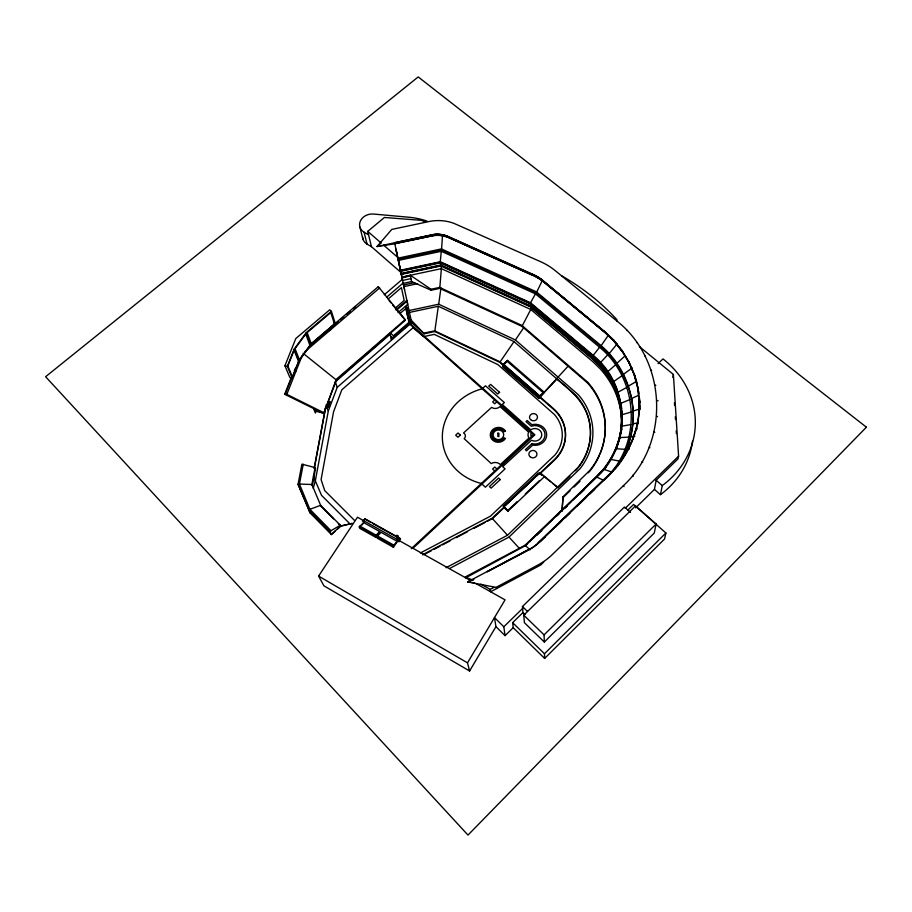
<?xml version="1.0" encoding="UTF-8"?>
<svg xmlns="http://www.w3.org/2000/svg" width="912" height="912" viewBox="0 0 912 912"><rect width="100%" height="100%" fill="white"/><g stroke="black" fill="none" stroke-linecap="round" stroke-linejoin="round"><path stroke-width="1.37" d="M552.706 483.428L558.007 487.681L539.95 472.598L503.629 506.867L503.128 506.285L538.354 473.1L539.562 474.32M562.088 511.256L563.057 496.744L590.007 470.17A79.549 72.276 -2.4 0 0 587.716 382.219L521.915 325.436L439.607 287.428L430.977 289.264L410.366 275.264L411.62 281.58L431.148 290.233L439.766 288.397L521.96 326.382L587.67 383.108A79.435 72.185 -2.4 0 1 599.993 454.119M529.667 548.944L467.662 581.913L496.071 587.385L537.943 565.018A63.566 59.69 -3.6 0 0 552.307 554.564L623.42 485.651C670.297 442.297 667.071 360.479 616.888 321.013L555.066 270.522A64.627 56.111 -4.7 0 0 540.668 261.721L454.016 223.394A40.367 34.177 -9.4 0 0 430.772 221.183L391.761 229.425L377.021 246.525L394.839 243.812L433.075 235.718A24.51 20.771 -9.4 0 1 447.256 237.086M638.731 414.173L639.107 400.642L638.731 414.173C636.382 439.892 622.44 463.011 603.881 480.442L596.836 477.124L525.437 545.627L465.724 577.832L465.371 576.931L525.107 545.216L596.437 476.794L603.493 469.064A96.444 87.278 -2.6 0 0 600.187 362.771M639.38 409.967L639.597 401.816L639.46 410.172M639.665 409.99L639.779 405.897M639.814 408.929L633.259 411.038C633.783 424.354 630.865 437.441 626.419 449.878C641.638 414.116 630.5 370.147 600.734 345.352L536.336 291.783L441.362 248.919L397.894 258.176L394.565 242.603M603.926 469.361L611.564 471.983C642.151 435.754 636.302 377.055 599.572 347.255L535.469 293.858L441.26 251.279L398.373 260.41L400.471 270.226L440.279 261.744L530.51 302.784L593.222 355.361C629.975 384.955 631.685 445.364 596.836 477.124M406.661 326.804C407.39 324.341 406.604 326.519 408.462 325.253M633.145 411.928C631.925 386.768 619.693 362.714 600.677 346.309L608.201 335.468M608.783 354.107L617.093 343.938M561.917 510.617L563.057 496.744M411.255 548.671L533.657 434.773L409.192 323.612L408.975 324.182L409.876 323.407L406.353 306.934L405.76 307.447L408.04 318.094M442.559 234.897L441.522 249.956L536.37 292.798L600.677 346.309M616.843 364.196L616.934 363.261L625.016 355.919M440.279 261.744L441.26 251.279M623.432 375.197L623.523 374.273L632.244 367.889M628.414 386.95L628.516 386.038L636.576 381.341M620.513 461.768L626.521 449.035L629.234 449.137M631.674 399.262L631.788 398.362L638.218 395.477M630.523 437.464L630.625 436.609L634.832 436.244M632.768 424.741L632.871 423.863L638.138 422.792M409.066 310.536L438.706 304.209L440.952 287.941M446.048 567.72L507.517 535.23L577.969 467.503A64.615 58.813 -2.3 0 0 576.418 395.968L514.026 341.601L438.319 306.261L434.773 331.535L499.787 362.36L503.755 365.815L502.66 366.806L538.616 398.259L539.722 397.244L553.63 409.397A39.581 36.07 -2.2 0 1 554.279 460.309L541.01 472.826M637.579 424.867L638.047 422.165M617.47 466.214C632.039 447.746 640.395 424.411 639.426 400.79L639.893 401.816M672.839 377.5L673.387 374.456L639.426 346.628M635.63 507.836L654.44 489.413L656.138 480.259L678.004 458.896L678.596 456.16L673.387 374.456M310.262 513.217L298.053 484.272L301.918 464.151L315.039 467.594L311.881 484.5L321.058 506.308L333.541 518.905M434.773 331.535L424.205 333.792L411.095 320.009L411.654 322.62L337.235 387.338L328.297 410.993L315.347 480.658L313.238 488.33M314.161 468.232L325.481 407.698M314.287 468.517L325.858 406.638M337.714 528.949L340.757 526.19L340.336 525.244L330.976 530.704L309.886 509.306L299.444 484.055L303.229 464.265M654.44 489.413L660.448 494.657L662.249 485.572A92.009 82.764 4.9 0 0 663.013 358.918L658.054 363.603M656.081 524.047L654.28 533.03L544.327 642.048L524.4 622.679L523.773 615.19L635.516 505.864L656.081 524.047L544.076 634.877L544.327 642.048M658.099 400.79L657.096 400.448M627.536 510.367L633.601 504.427L665.897 532.973L664.54 539.003L544.635 658.441L513.205 627.673L512.635 622.668L522.964 612.568L522.451 606.526L624.446 507.015L630.523 512.407M615.269 468.734L625.814 453.344L632.05 440.758L636.439 427.796M315.221 409.203L314.572 410.902L323.863 413.239L336.197 379.415L405.179 319.599L378.286 286.676L330.144 327.704M323.863 413.239L336.437 380.076L405.338 320.306L405.179 319.599M316.065 411.301L315.415 412.999L313.637 408.576M295.727 371.059L296.263 369.713L295.591 368.049L295.055 369.406L295.727 371.059L294.28 370.705M291.498 376.975L284.818 393.859L286.835 394.349L302.009 355.919M322.244 412.828L285.103 394.474L291.259 378.913M292.239 378.092L298.988 361.004L310.65 344.953L335.422 323.84L331.398 311.323L329.722 309.795L295.807 338.534L284.92 365.758L289.868 377.511L292.239 378.092L287.337 366.339L294.245 349.022L306.147 332.743L331.398 311.323M621.106 460.583L625.826 451.075M542.127 280.942L536.37 292.798M530.51 302.784L535.469 293.858M470.695 580.613L357.47 517.229L318.596 576.088L323.92 585.835L469.589 670.981L495.934 626.658L494.486 617.595L503.823 626.772L505.066 635.653L513.205 627.673M469.589 670.981L467.491 662.842L505.066 599.857L475.665 583.406M393.482 547.314L397.279 541.409L381.102 532.346L376.747 536.769L377.294 538.205L393.482 547.314L392.981 545.9L376.747 536.769M362.406 521.254L365.062 518.814L400.379 538.559L398.909 541.637L398.077 541.158L398.635 540.28M399.479 540.748L397.826 535.811L396.982 535.333L396.412 536.233L398.077 541.158M397.826 535.811L397.256 536.701L398.909 541.637M392.981 545.9L397.279 541.409M375.904 537.419L375.356 535.982L379.711 531.559L363.671 522.576L359.248 526.931L359.841 528.39L375.904 537.419L379.711 531.559M363.74 521.596L365.062 518.814M362.132 524.902L363.671 522.576M438.706 304.209L515.394 339.971L523.762 327.625M514.026 341.601L499.787 362.36M593.222 355.361L599.572 347.255M617.344 321.172L616.888 321.013M568.518 365.712L539.995 396.845L553.63 408.758A39.626 36.104 -2.3 0 1 554.279 459.705L539.972 473.203L541.762 474.821M538.183 542.777L609.524 474.172L617.789 465.302M618.005 465.451L609.775 474.525L538.433 543.142A45.646 42.853 -3.6 0 1 529.849 549.355L487.156 571.767L529.712 549.127A45.372 42.602 -3.6 0 0 538.251 542.959L609.524 474.172M588.263 472.826L589.961 470.968A79.435 72.185 -2.4 0 0 599.446 455.396M575.461 470.74C587.066 458.474 592.526 440.724 589.722 424.057C586.826 404.586 571.79 390.461 556.936 379.107L556.936 378.514M424.069 333.085L434.648 330.828L499.73 361.676L503.413 364.891L507.596 360.388L544.225 392.263L539.995 396.845L556.936 379.107M600.586 362.486L607.574 354.95M627.182 330.463L626.692 330.258M544.635 658.441L544.475 653.767L665.897 532.973M398.669 540.246L400.379 538.559M503.823 626.772L522.61 608.429M625.153 508.337L678.596 456.16M543.7 562.077L540.645 565.041L490.622 591.774L490.246 589.391L480.898 584.159M540.223 541.705L545.353 536.758M555.625 526.885L561.781 520.957M564.859 517.993L570 513.046M577.182 506.137L586.427 497.245M589.505 494.281L594.635 489.334M527.182 543.734L525.107 545.216M530.237 540.805L552.626 519.327M556.696 515.417L570.946 501.748M572.987 499.787L603.448 469.6A96.353 87.21 -2.6 0 0 609.581 460.834M536.678 535.355L541.774 530.465M557.061 515.793L559.102 513.844M565.212 507.973L567.253 506.023M579.485 494.281L584.569 489.402M563.046 497.496L570.034 490.816M574.036 487.008L580.021 481.285M449.605 568.495L508.999 537.077L579.907 468.836A66.975 60.967 -2.3 0 0 578.254 394.679L515.394 339.971M558.007 487.681L569.977 476.292M503.846 507.266L508.303 511.427L503.846 507.266L492.377 518.084L422.438 554.838M487.453 521.254L492.446 518.632L503.903 507.824L503.777 506.707L508.246 510.868L544.441 476.657L544.453 477.261M508.166 510.173L517.241 501.589M525.312 493.962L539.437 480.624M503.618 506.741L538.844 473.67M533.486 478.948L504.245 506.513L504.336 507.414M536.507 476.098L539.528 473.237L541.5 475.027M412.919 548.34L534.888 434.785L409.876 323.407M503.766 365.963L539.722 397.529L539.687 396.104L543.313 392.764L507.266 361.38L503.652 364.64L503.777 366.111M540.007 397.495L539.972 396.184L544.225 392.263M539.174 397.894L503.207 366.316L539.174 397.894L539.722 397.393M496.778 401.896L494.703 403.788L492.651 401.953L494.726 400.072M335.605 530.864L331.375 534.694L329.939 531.639L330.976 530.704M339.332 526.543L340.267 525.688M503.47 365.575L503.356 364.207L507.596 360.388M503.413 364.891L505.111 363.364M482.71 388.295L485.48 385.799L504.359 402.58L502.261 404.495L530.761 429.871L531.411 429.415A6.886 6.27 -1.3 0 1 540.132 430.715A6.886 6.27 -1.3 0 1 540.2 438.775A6.886 6.27 -1.3 0 1 531.502 440.268L502.694 466.693L505.077 468.871L485.389 487.225L481.981 484.044M607.814 371.606L615.509 364.903M409.294 322.061L393.471 335.798L390.382 333.005M391.214 338.842L409.442 322.996M410.035 322.483L411.38 321.32M409.716 324.296L406.353 306.934M399.946 313.58L406.296 308.085M395.626 307.823L404.164 300.458L401.428 287.633L388.17 299.011M396.127 309.613L406.877 300.344L407.71 304.3L398.088 312.599M396.31 310.399L407.048 301.142M384.271 294.758L402.363 279.277L400.87 272.369L371.458 246.707L367.034 244.108A11.605 9.701 -12.8 0 1 362.554 236.869M386.471 297.335L403.15 283.039L411.654 322.62L424.205 333.792M328.331 329.597L329.323 330.52L330.452 329.551L329.87 327.807M305.212 351.428L379.688 287.918M334.989 323.452L311.266 343.778L307.15 332.572L330.76 312.542L334.465 323.999M309.818 345.021L328.001 329.528M336.197 323.418L338.363 321.571M340.529 319.724L343.778 316.954M347.027 314.184L350.288 311.402M353.537 308.632L355.703 306.785M381.182 243.037L377.021 246.525L431.319 234.977M637.18 342.707L636.633 342.445M371.458 246.707L367.741 231.374L384.385 217.478L421.492 220.339L425.38 222.072M613.696 381.547L621.995 375.755M645.377 356.09L644.795 355.771M618.131 392.149L626.897 387.338M490.246 589.391L493.939 587.419M420.364 552.968L490.474 516.158L555.066 454.894A36.389 33.151 -2.2 0 0 554.53 414.618L497.906 364.606L434.226 334.362L424.513 336.437M423.829 554.69L431.319 550.757M433.816 549.446L440.051 546.174M442.548 544.863L450.026 540.919M456.262 537.647L467.491 531.742M473.738 528.47L484.956 522.565M651.635 370.42L651.008 370.033M473.909 579.223L467.662 581.913L474.4 582.825M621.026 403.229L630.101 399.467M655.796 385.468L655.147 385.001M309.886 509.306L320.602 505.339L340.336 525.244M622.292 414.641L631.537 411.939M657.529 416.704L656.765 416.1M533.645 274.865A47.698 41.405 -4.7 0 1 542.526 280.337L605.146 332.242L543.164 281.113A48.507 42.123 -4.7 0 0 534.124 275.549L447.29 236.732A24.692 20.908 -9.4 0 0 433.018 235.353L394.771 243.447L433.052 235.57A24.419 20.691 -9.4 0 1 447.176 236.926L533.007 275.413M398.111 259.202L441.522 249.956M400.562 270.625L440.188 262.177L530.214 303.137L593.188 355.988M400.607 270.898L440.382 262.417L440.792 265.004L530.636 305.942L593.062 358.359L600.381 365.461A96.512 87.427 -2.5 0 1 622.052 421.253M610.265 459.705A96.353 87.21 -2.6 0 0 600.142 363.386L592.823 356.296L530.237 303.799L440.302 262.861L400.699 271.297L395.945 249.124L396.731 252.863M383.792 245.282L397.7 257.344L401.155 273.452L440.792 265.004M521.96 326.382L530.773 309.476L530.659 306.478L440.701 265.438L401.234 273.851L402.101 277.955L410.457 275.755M401.269 273.988L417.65 270.499M420.386 269.918L440.872 265.552L441.362 268.652L439.766 288.397M619.294 439.39A95.92 86.914 -2.5 0 0 599.959 366.248L592.675 359.168L530.362 306.831L440.792 265.985L401.348 274.387L401.155 273.452M401.918 277.066L441.362 268.652L530.773 309.476L592.88 361.711L600.164 368.79A96.011 87.085 -2.5 0 1 621.585 419.144M402.021 277.556L410.366 275.264M411.038 278.593L402.637 280.463M403.241 283.358L411.62 281.58M403.583 284.954L414.732 282.583M403.936 286.607L417.616 283.689M409.465 312.417L438.319 306.261M423.567 336.642L413.056 327.739L341.829 389.8L333.541 411.859L321.092 479.621L324.74 490.622L354.506 520.399M431.285 234.897L432.892 234.589A24.168 20.463 -9.4 0 1 446.88 235.946L532.779 274.318M621.904 426.155L631.161 424.559M619.852 437.589L628.938 437.099M654.793 432.391L654.143 431.695M532.3 433.565L530.875 433.576L530.887 435.97L532.38 435.959M299.444 484.055L311.881 484.5L312.349 485.503L315.495 468.631L315.039 467.594M616.124 448.738L624.891 449.331M649.857 447.724L649.23 446.948M610.789 459.386L619.077 461.039M642.675 462.407L642.071 461.563M284.92 365.758L287.337 366.339M294.815 369.36L296.263 369.713M624.025 486.655L623.42 485.651M465.633 577.387L473.271 580.157M633.338 476.189L632.78 475.266M448.202 236.721L446.709 236.014A23.86 20.201 -9.4 0 0 432.904 234.68L394.611 242.695L394.816 243.664M448.134 236.596L533.691 274.979A47.766 41.473 -4.7 0 1 542.583 280.463L543.449 281.158M448.624 237.53L534.056 275.891A48.325 41.975 -4.7 0 1 543.05 281.443M441.67 263.009L489.322 284.692M491.899 285.866L511.222 294.656M513.798 295.83L529.256 302.864M532.619 274.387L533.816 274.797A48.017 41.678 -4.7 0 1 542.754 280.303M286.835 394.349L323.623 412.6M365.256 519.304L370.124 522.029M372.552 523.385L400.539 539.038M359.83 526.053L375.926 535.105M377.329 535.88L393.562 545.011M359.248 526.931L375.356 535.982M318.596 576.088L467.491 662.842M427.044 221.114A71.581 60.99 -12.1 0 0 408.85 217.238L373.384 214.035A11.788 9.793 -12.7 0 0 360.571 220.567A11.788 9.793 -12.7 0 0 364.082 232.172L368.573 234.806M303.058 353.275L336.437 380.076M539.972 473.203L550.586 481.718M543.392 281.033L604.633 331.637L613.765 340.461L604.816 331.478M543.837 281.99L604.952 332.413L613.548 340.609L622.144 351.28L629.177 362.919M622.144 351.28L613.616 340.769L605.009 332.561L542.982 281.295A48.233 41.895 -4.7 0 0 533.999 275.743M656.138 480.259L662.249 485.572M367.741 231.374L380.578 242.501M503.356 364.207L539.972 396.184M503.652 364.64L539.687 396.104M405.863 307.925L409.294 323.908M405.338 320.306L392.662 304.996M525.437 545.627L530.054 549.765M390.872 336.3L393.346 338.534M496.903 468.973L494.771 467.012L492.617 469.019L494.749 470.98M333.997 322.529L335.422 323.84M329.46 328.639L330.452 329.551M329.175 329.164L328.742 328.776L329.323 330.52M613.4 339.674L622.383 351.143L613.16 339.686L604.633 331.637M522.451 606.526L527.444 611.359M592.857 355.669L600.541 363.113A96.866 87.677 -2.6 0 1 602.251 365.051M522.964 612.568L524.936 614.483M523.773 615.19L544.076 634.877M512.635 622.668L544.475 653.767M495.934 626.658L505.066 635.653M350.276 524.195L321.537 495.341L313.466 476.497M338.341 523.75L340.757 526.19L352.249 523.408L340.643 525.928L331.261 534.432L310.137 512.954L298.053 484.272M308.701 510.059L329.939 531.639M508.999 537.077L519.224 548.237M507.517 535.23L492.446 518.632M389.105 300.595L390.883 302.795M496.641 588.559L496.071 587.385M621.995 350.322L629.428 362.816L629.018 361.939L634.33 374.365L637.83 387.383L639.688 402.01M634.581 375.527L628.778 362.03L621.779 350.436M320.602 505.339L321.058 506.308M628.778 362.03L634.091 374.422M284.818 393.859L285.103 394.474M636.701 427.853L637.157 428.982M294.245 349.022L298.988 361.004M325.994 404.951L328.297 410.993M306.147 332.743L310.65 344.953M337.235 387.338L335.308 381.866L390.097 334.328L391.522 340.119M396.982 535.333L398.225 539.038M634.775 375.277L636.884 383.12M634.501 375.356L638.092 388.58M634.022 374.285L637.579 387.418L639.164 400.79M359.887 227.02L362.896 239.001M364.082 232.172L367.034 244.108M378.286 286.676L378.457 287.394M407.789 325.641L408.576 324.136L408.758 324.991M406.798 307.321L410.309 323.783M397.085 254.414L397.244 255.143M401.998 277.465L404.54 289.469M430.977 289.264L431.148 290.233M440.188 262.177L440.302 262.861M638.605 391.043L638.924 393.733M639.415 397.78L639.734 400.471M674.435 402.762L674.618 405.566M675.336 416.795L675.507 419.6M676.225 430.829L676.396 433.633M530.533 303.445L530.636 305.942M530.214 303.137L530.237 303.799M530.362 306.831L592.697 358.667L600.358 365.963A96.433 87.381 -2.5 0 1 617.812 395.5M539.95 472.598L539.995 473.795M539.528 473.237L539.562 474.194M481.342 483.451A53.785 49.054 -5.5 0 1 442.343 436.506A53.785 49.054 -5.5 0 1 482.117 388.831M618.199 396.709A96.433 87.381 -2.5 0 1 620.673 406.547M621.277 410.309A96.433 87.381 -2.5 0 1 621.699 414.105M621.71 424.365A96.011 87.085 -2.5 0 1 621.391 430.726M599.993 365.746A95.988 86.959 -2.5 0 1 619.351 438.934M617.994 443.905A95.988 86.959 -2.5 0 1 615.839 450.026M621.608 428.914A96.512 87.427 -2.5 0 1 621.3 431.456M622.235 415.222A96.866 87.677 -2.6 0 1 622.166 422.894M621.699 428.002A96.866 87.677 -2.6 0 1 621.346 430.555M620.912 433.097A96.866 87.677 -2.6 0 1 620.388 435.64M619.784 438.159A96.866 87.677 -2.6 0 1 618.735 441.91M606.332 466.67A96.866 87.677 -2.6 0 1 604.713 468.836M603.904 367.046A96.866 87.677 -2.6 0 1 618.074 392.741M621.186 405.076A96.866 87.677 -2.6 0 1 621.733 408.861M432.926 234.794A23.94 20.269 -9.4 0 1 446.777 236.128M692.47 441.203A90.47 81.681 5.2 0 1 660.448 494.657M561.724 275.869A247.676 227.27 -14 0 1 616.945 319.702M497.872 433.223L497.861 436.563L498.864 436.552L498.875 433.211L497.872 433.223M406.148 326.963L405.464 327.59L406.296 326.268L405.395 327.157L406.148 326.963M327.887 407.197C328.708 407.459 328.274 404.711 327.887 407.197M329.141 403.879C329.813 404.198 329.791 401.474 329.141 403.879M328.822 405.224L328.879 406.091L328.993 404.985A2.075 0.581 -75.9 0 1 329.05 404.233L328.514 405.715L328.822 405.224M329.882 401.702L329.848 402.443L329.882 401.702M298.52 361.357L292.376 376.918L287.816 365.974L294.097 350.219L298.52 361.357M528.698 432.208L528.242 433.246A6.886 6.27 -1.3 0 0 528.96 437.999L500.414 464.561A7.239 6.692 -5.5 0 0 491.226 463.547L464.162 438.672A4.001 3.648 -9.3 0 0 463.558 432.961L491.602 407.379A6.19 5.575 -5.6 0 0 499.97 406.581L528.698 432.208M309.886 345.26L299.387 359.716L295.032 348.703L305.737 334.054L309.886 345.26M866.4 427.192L467.993 835.073L45.6 376.713L418.209 76.927L866.4 427.192M500.266 479.587L491.123 488.125L489.448 486.563L498.579 478.025L500.266 479.587M531.97 443.597L525.346 449.764L526.543 450.836L532.676 445.113A11.56 10.522 -1.3 0 0 546.664 434.42A11.56 10.522 -1.3 0 0 531.913 424.718L527.182 420.512L526.019 421.595L531.32 426.303L532.198 425.961A10.1 9.2 -1.3 0 1 545 434.705A10.1 9.2 -1.3 0 1 532.357 443.734L531.97 443.597M460.343 435.104L457.961 437.27L455.669 435.161L458.052 432.995L460.343 435.104M499.571 392.331L497.713 394.018L488.752 386.072L490.61 384.385L499.571 392.331M505.476 431.023L504.245 431.684A6.737 6.145 -5.2 0 0 494.099 430.19A6.737 6.145 -5.2 0 0 494.087 439.607A6.737 6.145 -5.2 0 0 504.233 437.828L505.465 438.467A8.151 7.433 -5.2 0 1 493.175 440.61A8.151 7.433 -5.2 0 1 493.187 429.221A8.151 7.433 -5.2 0 1 505.476 431.023M530.921 457.391A4.036 3.705 -1.1 0 0 536.951 454.108A4.036 3.705 -1.1 0 0 530.852 450.973A4.036 3.705 -1.1 0 0 530.921 457.391M531.536 420.352A3.979 3.602 -1.7 0 0 537.476 417.149A3.979 3.602 -1.7 0 0 531.468 414.116A3.979 3.602 -1.7 0 0 531.536 420.352M495.752 439.082A5.324 4.856 -5.2 0 0 503.732 434.762A5.324 4.856 -5.2 0 0 495.763 430.658A5.324 4.856 -5.2 0 0 495.752 439.082"/></g></svg>
